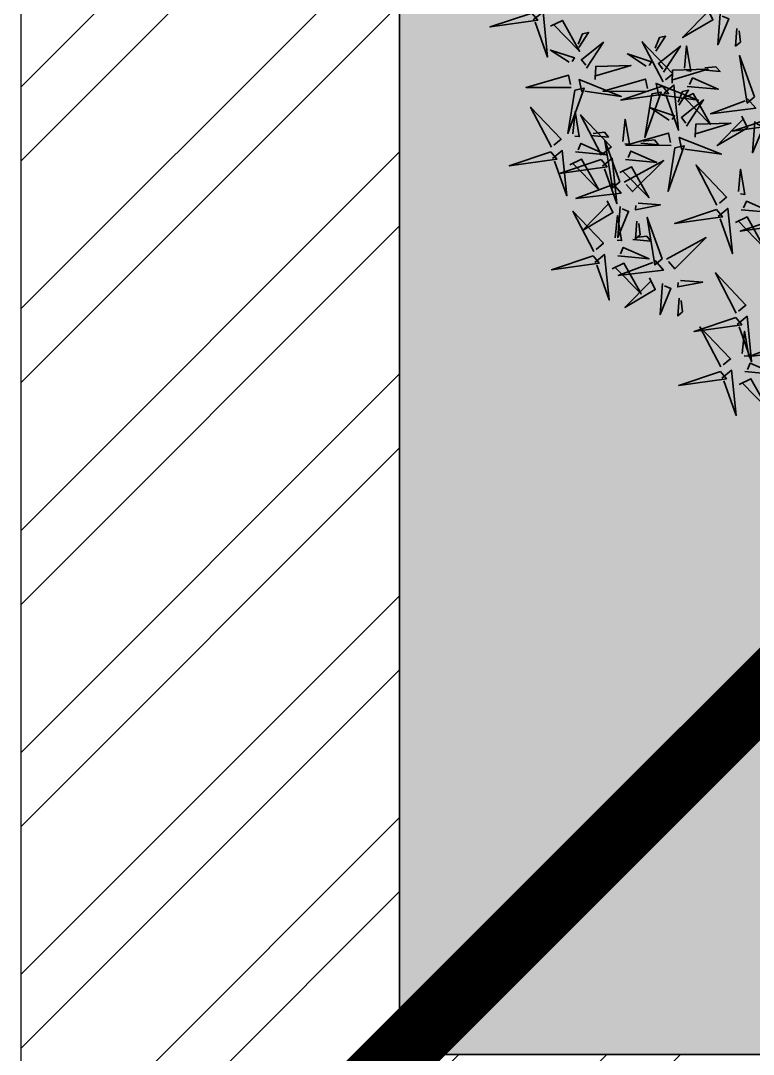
# Model space of a CAD drawing. Header units: millimetres. Extents: x 0 to 59560, y 0 to 21447.
# Drawn here: x 19824 to 20269, y 8582 to 9210 of the extents above; entities that cross this region are included whole.
import ezdxf

# ---------------------------------------------------------------- set-up
doc = ezdxf.new("R2010")
doc.units = ezdxf.units.MM
doc.header["$LTSCALE"] = 150
doc.linetypes.add('DASHED', pattern=[0.75, 0.5, -0.25])
for name, color, linetype in [('ad-Elevation 10', 8, 'Continuous'), ('ad-Wall', 240, 'Continuous'), ('ad-Wall hatch', 8, 'Continuous')]:
    doc.layers.add(name, color=color, linetype=linetype)
doc.layers.add('ad-Landscape', color=7, linetype='Continuous', lineweight=35, true_color=0x007f00)
doc.layers.add('ad-Landscape 2', color=7, linetype='Continuous', lineweight=35, true_color=0x264c00)
doc.layers.add('ad-Secondary Roof', color=6, linetype='Continuous', true_color=0xff00ff)

# ---------------------------------------------------------------- blocks, each defined once
blk = doc.blocks.new('$ZCDB_AUDIT_GENERATED_84B5')
at = {"layer": 'ad-Landscape'}
for points in [[(-835, 1007.8), (-876.2, 987.1), (-939.2, 1094.8), (-843.4, 1000.5)], [(-854.3, 961.7), (-964.6, 970), (-872.5, 931.4), (-862.8, 954.4)], [(-1166, 756.5), (-1215.3, 904.1), (-1191.8, 735.2), (-1166, 756.5)], [(-906.4, 902.3), (-969.4, 907), (-954.8, 890.1), (-914.9, 895)], [(-974.8, 702), (-1024.2, 849.6), (-1000.7, 680.7), (-974.8, 702)], [(-1150.2, 755), (-1008.3, 828.6), (-1121.8, 720.5), (-1143.1, 746.4)], [(-1190.3, 750.9), (-1161.9, 716.5), (-1322.1, 700.2), (-1198.9, 743.8)], [(-999.2, 696.4), (-970.7, 661.9), (-1131, 645.7), (-1007.8, 689.3)], [(-1212, 689.6), (-1192.2, 648), (-1301.2, 587.1), (-1204.9, 680.9)], [(-1166.4, 669.3), (-1176.9, 559.2), (-1136.4, 650.5), (-1159.3, 660.7)], [(-1102, 678.9), (-1023.4, 671.3), (-1112.1, 656.1), (-1110.6, 671.8)], [(-1059.9, 523.7), (-1093.8, 494.6), (-1113.3, 654.4), (-1067.1, 532.2)]]:
    blk.add_lwpolyline(points, dxfattribs=at)
at = {"layer": 'ad-Landscape 2'}
for points in [[(103.7, 1424.7), (54.4, 1572.3), (77.9, 1403.4), (103.7, 1424.7)], [(-387.8, 1356.5), (-437.1, 1504.1), (-413.6, 1335.2), (-387.8, 1356.5)], [(-372, 1355), (-230.1, 1428.5), (-343.6, 1320.5), (-364.9, 1346.4)], [(-160.7, 1284.9), (-160, 1444.8), (-116.9, 1294.1), (-149.7, 1287.2)], [(79.4, 1419.1), (107.8, 1384.6), (-52.4, 1368.4), (70.8, 1412)], [(-70.9, 1292.4), (-27.7, 1358.5), (-55.4, 1272.9), (-68.6, 1281.5)], [(57.7, 1357.7), (77.5, 1316.1), (-31.5, 1255.3), (64.8, 1349.1)], [(-756.4, 1206.5), (-805.8, 1354.1), (-782.2, 1185.2), (-756.4, 1206.5)], [(-412.1, 1350.9), (-383.7, 1316.4), (-543.9, 1300.2), (-420.7, 1343.8)], [(-415.1, 1179.2), (-464.4, 1326.8), (-440.9, 1157.9), (-415.1, 1179.2)], [(-433.8, 1289.5), (-414, 1248), (-523, 1187.1), (-426.7, 1280.9)], [(-169.3, 1271.7), (-323, 1296.4), (-162.4, 1238.9), (-169.3, 1271.7)], [(-740.7, 1205), (-598.8, 1278.5), (-712.2, 1170.5), (-733.6, 1196.4)], [(-500.1, 1137.3), (-534, 1108.2), (-553.5, 1268), (-507.4, 1145.8)], [(-399.4, 1177.7), (-257.4, 1251.3), (-370.9, 1143.2), (-392.2, 1169.1)], [(-388.2, 1269.3), (-398.7, 1159.2), (-358.2, 1250.5), (-381.1, 1260.6)], [(-323.8, 1278.9), (-245.2, 1271.3), (-333.9, 1256.1), (-332.4, 1271.8)], [(-175.7, 1247.6), (-131.9, 1256.8), (-191.9, 1107.3), (-173.4, 1236.6)], [(-92.2, 1230.9), (0.4, 1170.5), (-61.7, 1248.7), (-81.3, 1233.2)], [(-18, 1257.9), (35, 1223.4), (30.4, 1245.3), (-7, 1260.2)], [(-561.9, 1157.8), (-603.1, 1137.1), (-666.2, 1244.8), (-570.4, 1150.5)], [(-329.8, 1216), (-335.8, 1153.1), (-318.6, 1167.3), (-322.7, 1207.4)], [(-780.7, 1200.9), (-752.3, 1166.4), (-912.5, 1150.2), (-789.3, 1193.8)], [(-439.4, 1173.7), (-411, 1139.2), (-571.2, 1122.9), (-448, 1166.6)], [(-174.3, 1012.2), (-173.7, 1172.1), (-130.6, 1021.4), (-163.4, 1014.5)], [(-131.4, 1199.8), (-85.3, 1198.1), (-81.9, 1073.4), (-120.4, 1202.1)], [(-802.5, 1139.6), (-782.6, 1098), (-891.6, 1037.1), (-795.3, 1130.9)], [(-494, 1113.1), (-347.5, 1165.5), (-515.9, 1138.5), (-494, 1113.1)], [(-773.2, 987.3), (-807.1, 958.2), (-826.6, 1118), (-780.4, 995.8)], [(-756.8, 1119.3), (-767.3, 1009.2), (-726.8, 1100.5), (-749.7, 1110.6)], [(-692.4, 1128.9), (-613.8, 1121.3), (-702.5, 1106.1), (-701, 1121.8)], [(-581.3, 1111.7), (-691.5, 1120), (-599.4, 1081.4), (-589.8, 1104.4)], [(-461.1, 1112.3), (-441.3, 1070.7), (-550.3, 1009.8), (-454, 1103.7)], [(-351.1, 1101.6), (-272.5, 1094), (-361.2, 1078.8), (-359.7, 1094.5)], [(-155.7, 961.1), (-205, 1108.7), (-181.5, 939.8), (-155.7, 961.1)], [(-698.4, 1066), (-704.4, 1003.1), (-687.2, 1017.3), (-691.3, 1057.4)], [(-495.2, 1097.3), (-418.8, 957), (-529.1, 1068.2), (-503.7, 1090.1)], [(-415.5, 1092), (-426, 981.9), (-385.5, 1073.2), (-408.4, 1083.4)], [(-365.5, 930.4), (-364.8, 1090.2), (-321.7, 939.6), (-354.5, 932.7)], [(-84.5, 1019.7), (-41.3, 1085.8), (-69, 1000.1), (-82.2, 1008.8)], [(-633.3, 1052.3), (-696.3, 1057), (-681.8, 1040.1), (-641.8, 1045)], [(-570.3, 1047.5), (-576.3, 968.8), (-593.4, 1057.2), (-577.6, 1056)], [(-357.1, 1038.7), (-363.1, 975.8), (-345.9, 990), (-350, 1030.1)], [(-140, 959.5), (2, 1033.1), (-111.5, 925), (-132.8, 950.9)], [(-767.1, 963.1), (-620.5, 1015.5), (-788.9, 988.5), (-767.1, 963.1)], [(-183, 999), (-336.7, 1023.7), (-176.1, 966.2), (-183, 999)], [(-275.7, 937.9), (-232.5, 1004), (-260.1, 918.3), (-273.4, 927)], [(-180, 955.5), (-151.6, 921), (-311.8, 904.8), (-188.6, 948.4)], [(-189.3, 974.8), (-145.6, 984), (-205.5, 834.6), (-187, 963.9)], [(-105.9, 958.2), (-13.2, 897.8), (-75.4, 976), (-94.9, 960.5)], [(-31.6, 985.2), (21.3, 950.7), (16.7, 972.5), (-20.7, 987.5)], [(-768.3, 947.3), (-691.9, 807), (-802.2, 918.2), (-776.8, 940.1)], [(-592.6, 770.2), (-641.9, 917.8), (-618.4, 748.9), (-592.6, 770.2)], [(-374.1, 917.2), (-527.8, 941.9), (-367.2, 884.4), (-374.1, 917.2)], [(-145, 927.1), (-99, 925.4), (-95.6, 800.6), (-134.1, 929.4)], [(-843.4, 897.5), (-849.4, 818.8), (-866.4, 907.2), (-850.7, 906)], [(-380.5, 893), (-336.7, 902.2), (-396.6, 752.7), (-378.2, 882.1)], [(-297, 876.4), (-204.4, 816), (-266.5, 894.2), (-286.1, 878.7)], [(-201.7, 894.1), (-181.9, 852.5), (-290.9, 791.6), (-194.6, 885.5)], [(-222.7, 903.4), (-169.8, 868.9), (-174.4, 890.7), (-211.8, 905.7)], [(-91.7, 883.5), (-13.1, 875.8), (-101.8, 860.6), (-100.3, 876.4)], [(120.7, 803.3), (79.5, 782.6), (16.5, 890.3), (112.2, 796)], [(-336.2, 845.3), (-290.1, 843.6), (-286.7, 718.8), (-325.2, 847.6)], [(-156.1, 873.8), (-166.6, 763.7), (-126.1, 855), (-149, 865.2)], [(-576.8, 768.6), (-434.9, 842.2), (-548.4, 734.1), (-569.7, 760)], [(-97.7, 820.6), (-103.7, 757.7), (-86.5, 771.9), (-90.6, 811.9)], [(-959.1, 700.5), (-817.2, 774), (-930.7, 666), (-952, 691.8)], [(-199.8, 660.1), (-233.7, 630.9), (-253.2, 790.8), (-207, 668.5)], [(-616.9, 764.6), (-588.5, 730.1), (-748.7, 713.9), (-625.5, 757.5)], [(-261.6, 680.5), (-302.7, 659.9), (-365.8, 767.6), (-270, 673.2)], [(101.4, 757.2), (-8.9, 765.5), (83.2, 726.9), (92.9, 749.9)], [(-638.6, 703.2), (-618.8, 661.6), (-727.8, 600.7), (-631.5, 694.6)], [(-264.9, 565.6), (-314.3, 713.2), (-290.7, 544.3), (-264.9, 565.6)], [(49.3, 697.7), (-13.7, 702.5), (0.8, 685.5), (40.8, 690.4)], [(-619.9, 538.4), (-669.2, 686), (-645.7, 517), (-619.9, 538.4)], [(-593, 682.9), (-603.5, 572.8), (-563, 664.1), (-585.9, 674.3)], [(-528.6, 692.6), (-450, 684.9), (-538.7, 669.7), (-537.2, 685.5)], [(-193.7, 635.8), (-47.1, 688.2), (-215.5, 661.2), (-193.7, 635.8)], [(-280.9, 634.5), (-391.2, 642.7), (-299.1, 604.1), (-289.4, 627.2)]]:
    blk.add_lwpolyline(points, dxfattribs=at)
blk = doc.blocks.new('zw$821')
at = {"layer": 'ad-Secondary Roof', "linetype": 'DASHED', "ltscale": 2, "const_width": 40}
blk.add_lwpolyline([(16380, -8330), (12890, -11820), (16380, -15310)], dxfattribs=at)

msp = doc.modelspace()

# ---------------------------------------------------------------- hatches: boundary and pattern name
at = {"transparency": 33554559}
h = msp.add_hatch(color=256, dxfattribs=at)
h.dxf.hatch_style = 1
h.set_gradient(color1=(153, 204, 0), color2=(63, 127, 0), tint=1, name='INVSPHERICAL')
h.paths.add_polyline_path([(20053.8, 8582.27), (22598.8, 8582.27), (22598.8, 12552.27), (20053.8, 12552.27)])
h = msp.add_hatch(dxfattribs=at)
h.set_pattern_fill('GRASS', color=74)
h.set_pattern_definition([(90, (-1077081.74, 678727.299), (-17.96051224, 17.96051224), [4.7625, -31.1585245]), (45, (-1077081.74, 678727.3), (-17.96051224, 17.96051224), [4.7625, -20.6375]), (135, (-1077081.74, 678727.3), (-17.96051224, -17.96051224), [4.7625, -20.6375])])
h.paths.add_polyline_path([(20053.8, 8582.27), (22598.8, 8582.27), (22598.8, 12552.27), (20053.8, 12552.27)])
at = {"layer": 'ad-Wall hatch'}
h = msp.add_hatch(dxfattribs=at)
h.set_pattern_fill('ANSI32', color=256, scale=10)
h.set_pattern_definition([(45, (4273.8, 3722.27), (-67.35192, 67.35192), []), (45, (4318.7, 3722.27), (-67.35192, 67.35192), [])])
h.paths.add_polyline_path([(18463.8, 8252.27), (18463.8, 8582.27), (9003.8, 8582.27), (9003.8, 8352.27), (9308.8, 8352.27), (9308.8, 7652.27), (9423.8, 7652.27), (9423.8, 8352.27), (12623.8, 8352.27), (12623.8, 6852.27), (11123.8, 6852.27), (11123.8, 6737.27), (12623.8, 6737.27), (12623.8, 3952.27), (9423.8, 3952.27), (9423.8, 6737.27), (10323.8, 6737.27), (10323.8, 6852.27), (9308.8, 6852.27), (9308.8, 3952.27), (4653.8, 3952.27), (4653.8, 8352.27), (8103.8, 8352.27), (8103.8, 8582.27), (7903.8, 8582.27), (7903.8, 12552.27), (8103.8, 12552.27), (8103.8, 12782.27), (4653.8, 12782.27), (4653.8, 17247.27), (9003.8, 17247.27), (9003.8, 14372.27), (10123.8, 14372.27), (10123.8, 14487.27), (9118.8, 14487.27), (9118.8, 17247.27), (11573.8, 17247.27), (11573.8, 14487.27), (10923.8, 14487.27), (10923.8, 14372.27), (11573.8, 14372.27), (11573.8, 12667.27), (9118.8, 12667.27), (9118.8, 13277.27), (9003.8, 13277.27), (9003.8, 12552.27), (13813.8, 12552.27), (13813.8, 12782.27), (13713.8, 12782.27), (13713.8, 13597.27), (13598.8, 13597.27), (13598.8, 12782.27), (11803.8, 12782.27), (11803.8, 17247.27), (13598.8, 17247.27), (13598.8, 14397.27), (13713.8, 14397.27), (13713.8, 17247.27), (17143.8, 17247.27), (17143.8, 12782.27), (14713.8, 12782.27), (14713.8, 12552.27), (17258.8, 12552.27), (17258.8, 17247.27), (22368.8, 17247.27), (22368.8, 14127.27), (22598.8, 14127.27), (22598.8, 17477.27), (4423.8, 17477.27), (4423.8, 12552.27), (7673.8, 12552.27), (7673.8, 8582.27), (4423.8, 8582.27), (4423.8, 3722.27), (12853.8, 3722.27), (12853.8, 8352.27), (18233.8, 8352.27), (18233.8, 8252.27)])
h.paths.add_polyline_path([(18463.8, 7402.27), (18233.8, 7402.27), (18233.8, 3722.27), (19163.8, 3722.27), (19163.8, 3952.27), (18463.8, 3952.27)])
h.paths.add_polyline_path([(20013.8, 3722.27), (22598.8, 3722.27), (22598.8, 8582.27), (20053.8, 8582.27), (20053.8, 12552.27), (22598.8, 12552.27), (22598.8, 12927.27), (22368.8, 12927.27), (22368.8, 12782.27), (19823.8, 12782.27), (19823.8, 8352.27), (22368.8, 8352.27), (22368.8, 3952.27), (20013.8, 3952.27)])

# ---------------------------------------------------------------- linework, layer by layer
msp.add_lwpolyline([(20053.8, 8582.27), (20053.8, 12552.27)])
at = {"layer": 'ad-Elevation 10'}
msp.add_lwpolyline([(20053.8, 8582.27), (22598.8, 8582.27), (22598.8, 12552.27), (20053.8, 12552.27)], close=True, dxfattribs=at)
at = {"layer": 'ad-Wall'}
msp.add_lwpolyline([(20013.8, 3722.27), (22598.8, 3722.27), (22598.8, 8582.27), (20053.8, 8582.27), (20053.8, 12552.27), (22598.8, 12552.27), (22598.8, 12927.27), (22368.8, 12927.27), (22368.8, 12782.27), (19823.8, 12782.27), (19823.8, 8352.27), (22368.8, 8352.27), (22368.8, 3952.27), (20013.8, 3952.27)], close=True, dxfattribs=at)

# ---------------------------------------------------------------- block references
msp.add_blockref('zw$821', (4273.8, 17512.27))
at = {"layer": 'ad-Landscape', "linetype": 'Continuous', "xscale": 0.1713600815364864, "yscale": 0.1713600815364864, "zscale": 0.1713600815364864, "rotation": 90.00000000000014}
msp.add_blockref('$ZCDB_AUDIT_GENERATED_84B5', (20378.15, 9196.65), dxfattribs=at)

doc.saveas('drawing.dxf')
